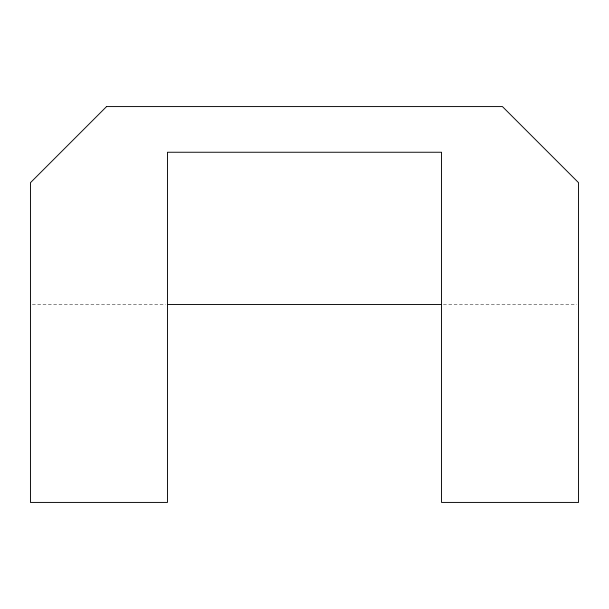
<?xml version="1.0" encoding="UTF-8"?>
<svg xmlns="http://www.w3.org/2000/svg" width="609" height="609" viewBox="0 0 609 609"><rect width="100%" height="100%" fill="white"/><g stroke="black" fill="none" stroke-linecap="round" stroke-linejoin="round"><path stroke-width="0.46" stroke-dasharray="3.04 2.28" d="M32.353 304.5L165.572 304.5M443.428 304.5L576.647 304.5"/><path stroke-width="0.91" d="M167.475 304.5L441.525 304.5M106.575 106.575L30.45 182.7L30.45 502.425L167.475 502.425L167.475 152.25L441.525 152.25L441.525 502.425L578.55 502.425L578.55 182.7L502.425 106.575L106.575 106.575"/></g></svg>
